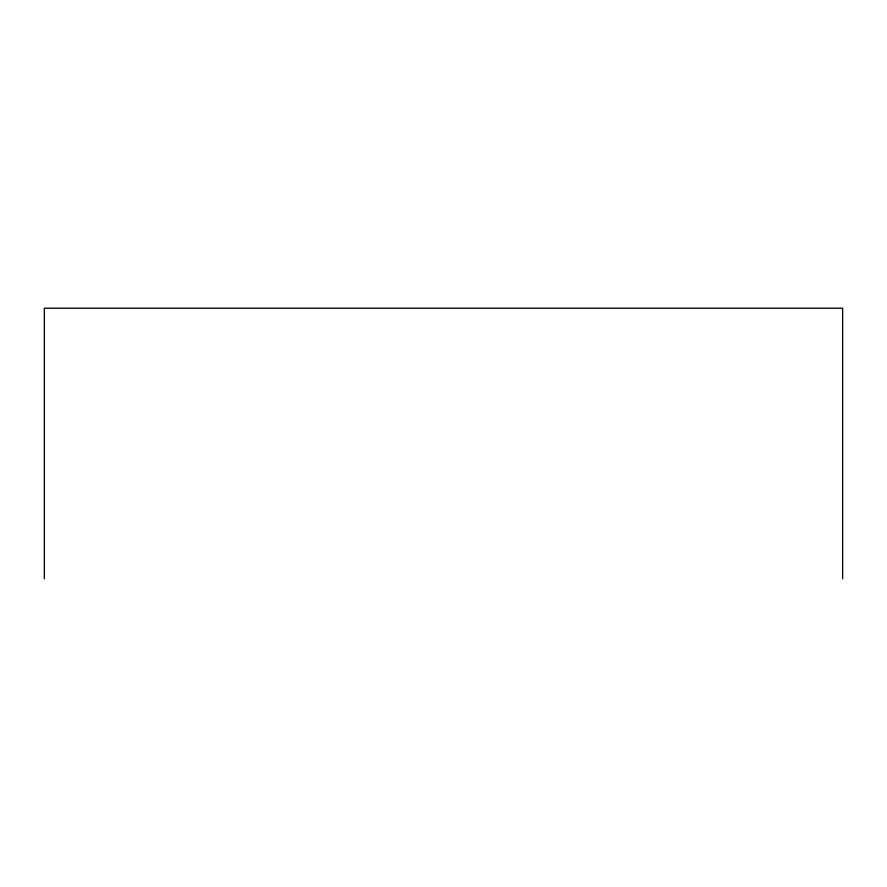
<?xml version="1.0" encoding="UTF-8"?>
<svg xmlns="http://www.w3.org/2000/svg" width="887" height="887" viewBox="0 0 887 887"><rect width="100%" height="100%" fill="white"/><g stroke="black" fill="none" stroke-linecap="round" stroke-linejoin="round"><path stroke-width="1.33" d="M842.65 578.779L842.65 308.221L44.35 308.221L44.35 578.779"/></g></svg>
